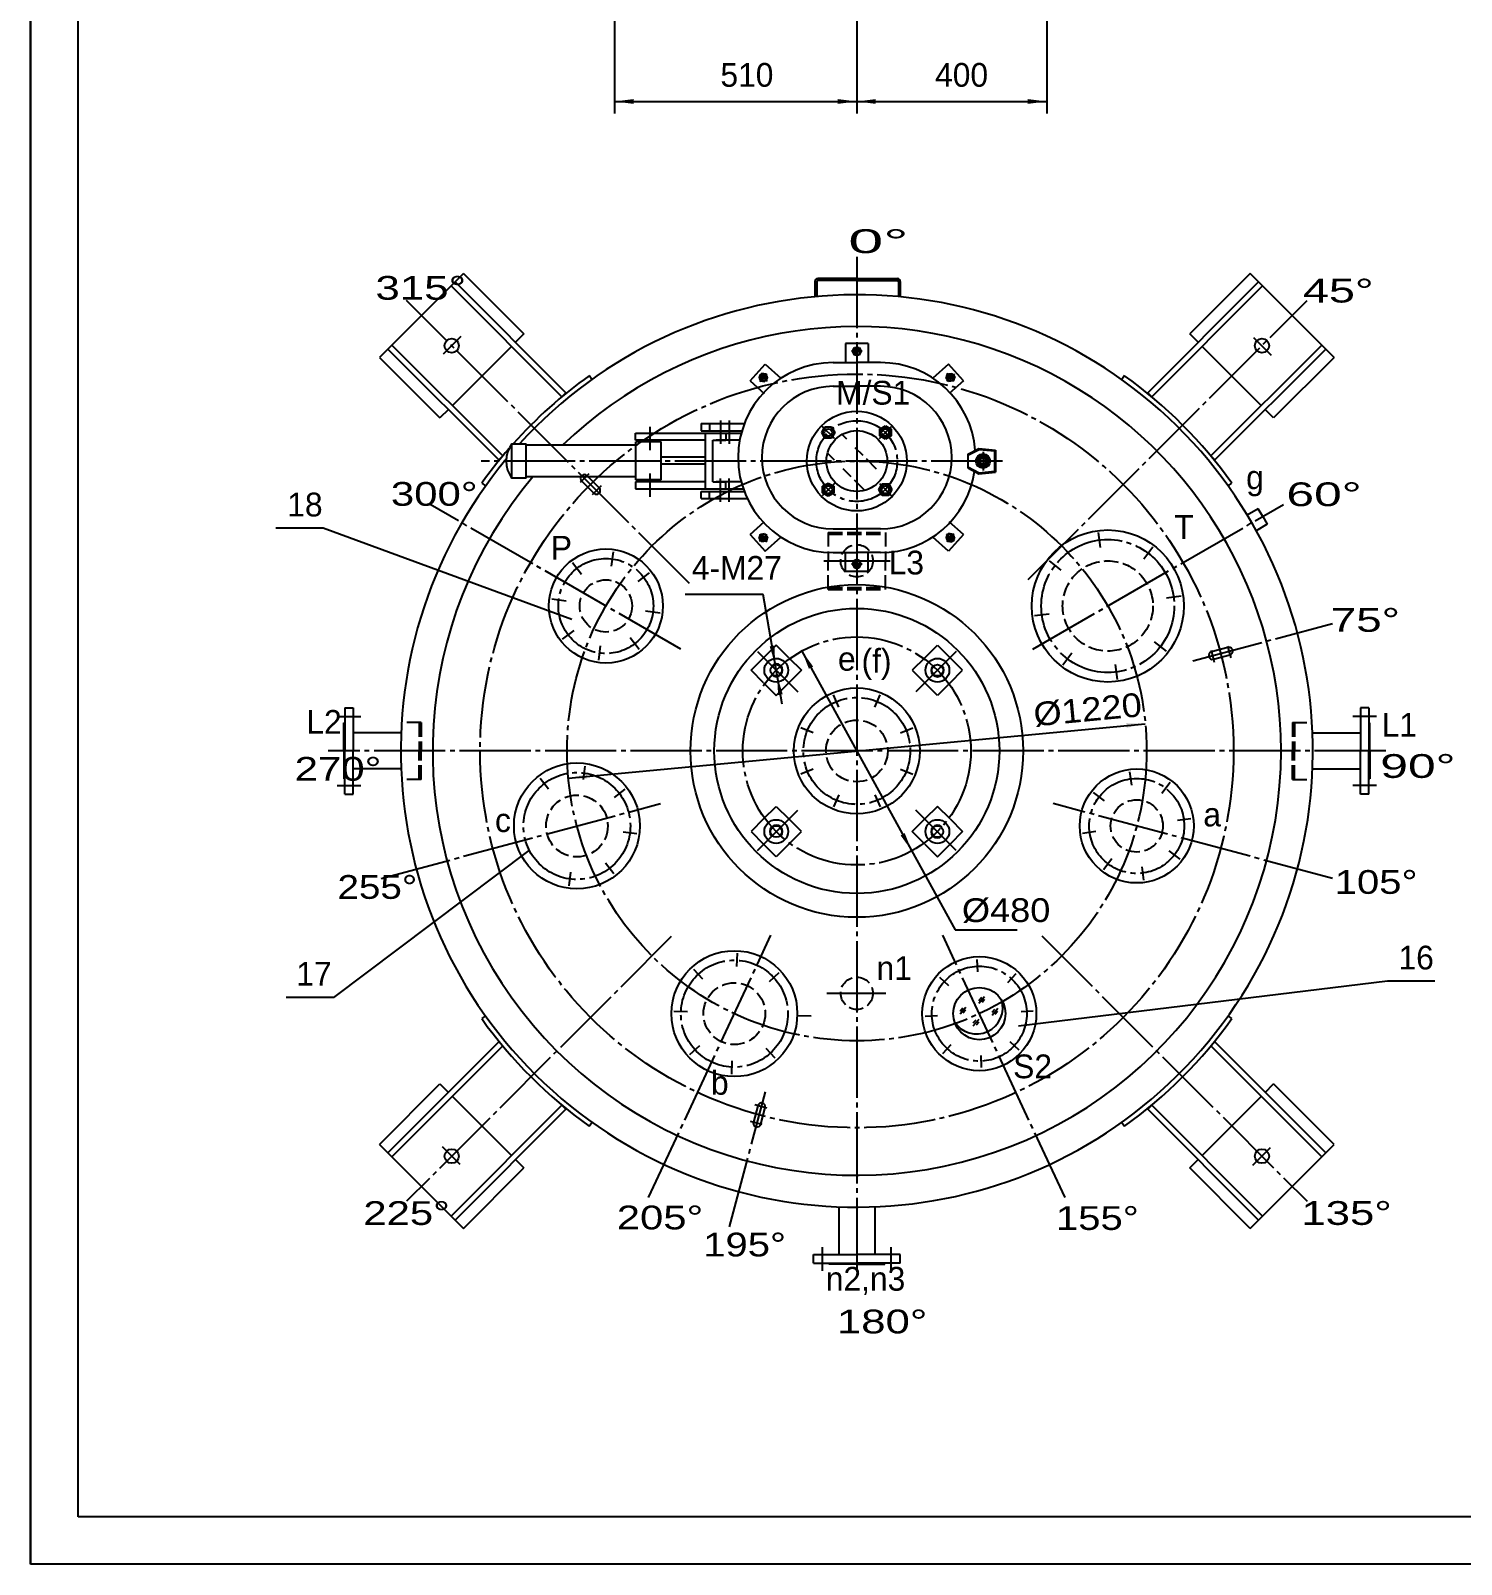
# Model space of a CAD drawing. Extents: x -917 to 561, y -220 to 621.
# Drawn here: x -32.8 to 268.4, y -220.2 to 102.6 of the extents above; entities that cross this region are included whole.
import ezdxf

# ---------------------------------------------------------------- set-up
doc = ezdxf.new("R2010")
doc.units = 0
doc.linetypes.add('DASHDOT', pattern=[18, 15, -1, 1, -1])
doc.linetypes.add('DASHED', pattern=[4, 3, -1])
doc.layers.get('0').update_dxf_attribs({"linetype": 'CONTINUOUS'})
for name, color, linetype in [('1', 7, 'CONTINUOUS'), ('2', 94, 'DASHDOT'), ('3', 2, 'DASHED'), ('4', 1, 'CONTINUOUS'), ('5', 214, 'CONTINUOUS'), ('70', 8, 'CONTINUOUS'), ('85', 7, 'CONTINUOUS')]:
    doc.layers.add(name, color=color, linetype=linetype)
doc.styles.get("Standard").update_dxf_attribs({"font": 'isocp.shx', "width": 0.707, "bigfont": 'hztxt.shx'})
doc.styles.add('STYLE1', font='cadt_en.shx', dxfattribs={"width": 0.799282, "bigfont": 'cadt_hz.shx'})
doc.styles.add('STYLE10', font='cadt_en.shx', dxfattribs={"width": 1.320397, "bigfont": 'cadt_hz.shx'})
doc.styles.add('STYLE11', font='cadt_en.shx', dxfattribs={"width": 1.565508, "bigfont": 'cadt_hz.shx'})
doc.styles.add('STYLE12', font='cadt_en.shx', dxfattribs={"width": 1.378259, "bigfont": 'cadt_hz.shx'})
doc.styles.add('STYLE13', font='cadt_en.shx', dxfattribs={"width": 1.259578, "bigfont": 'cadt_hz.shx'})
doc.styles.add('STYLE15', font='cadt_en.shx', dxfattribs={"width": 1.474113, "bigfont": 'cadt_hz.shx'})
doc.styles.add('STYLE16', font='cadt_en.shx', dxfattribs={"width": 1.380195, "bigfont": 'cadt_hz.shx'})
doc.styles.add('STYLE17', font='cadt_en.shx', dxfattribs={"width": 1.316448, "bigfont": 'cadt_hz.shx'})
doc.styles.add('STYLE18', font='cadt_en.shx', dxfattribs={"width": 1.37398, "bigfont": 'cadt_hz.shx'})
doc.styles.add('STYLE2', font='cadt_en.shx', dxfattribs={"width": 1.320397, "bigfont": 'cadt_hz.shx'})
doc.styles.add('STYLE3', font='cadt_en.shx', dxfattribs={"width": 1.316448, "bigfont": 'cadt_hz.shx'})
doc.styles.add('STYLE31', font='cadt_en.shx', dxfattribs={"width": 1.138325, "bigfont": 'cadt_hz.shx'})
doc.styles.add('STYLE32', font='cadt_en.shx', dxfattribs={"width": 1.137986, "bigfont": 'cadt_hz.shx'})
doc.styles.add('STYLE4', font='cadt_en.shx', dxfattribs={"width": 1.213584, "bigfont": 'cadt_hz.shx'})
doc.styles.add('STYLE5', font='cadt_en.shx', dxfattribs={"width": 1.261579, "bigfont": 'cadt_hz.shx'})
doc.styles.add('STYLE6', font='cadt_en.shx', dxfattribs={"width": 1.565508, "bigfont": 'cadt_hz.shx'})
doc.styles.add('STYLE7', font='cadt_en.shx', dxfattribs={"width": 1.439846, "bigfont": 'cadt_hz.shx'})
doc.styles.add('STYLE8', font='cadt_en.shx', dxfattribs={"width": 1.981314, "bigfont": 'cadt_hz.shx'})
doc.styles.add('STYLE9', font='cadt_en.shx', dxfattribs={"width": 1.261579, "bigfont": 'cadt_hz.shx'})
doc.dimstyles.get("Standard").update_dxf_attribs({"dimtxt": 3.5, "dimasz": 4, "dimexe": 2, "dimexo": 0, "dimgap": 1, "dimtad": 1, "dimtoh": 1, "dimdec": 4, "dimzin": 0, "dimtxsty": 'STANDARD', "dimcen": 0, "dimazin": 3, "dimtfac": 1, "dimtdec": 4, "dimtmove": 0, "dimatfit": 3, "dimtolj": 1, "dimtzin": 0})

# ---------------------------------------------------------------- blocks, each defined once
blk = doc.blocks.new('*D91')
for p, q in [((141.15, 108.48), (141.15, 85.16)), ((181.15, 109.34), (181.15, 85.16)), ((141.15, 87.66), (181.15, 87.66))]:
    blk.add_line(p, q)
for points in [[(141.15, 87.66), (145.15, 88.16), (145.15, 87.16)], [(181.15, 87.66), (177.15, 87.16), (177.15, 88.16)]]:
    blk.add_solid(points)
at = {"style": 'STYLE1'}
blk.add_text('400', height=5, dxfattribs=at).set_placement((157.63, 90.76))
blk = doc.blocks.new('*D92')
for p, q in [((90.15, 107.62), (90.15, 85.16)), ((141.15, 108.48), (141.15, 85.16)), ((90.15, 87.66), (141.15, 87.66))]:
    blk.add_line(p, q)
for points in [[(90.15, 87.66), (94.15, 88.16), (94.15, 87.16)], [(141.15, 87.66), (137.15, 87.16), (137.15, 88.16)]]:
    blk.add_solid(points)
at = {"style": 'STYLE1'}
blk.add_text('510', height=5, dxfattribs=at).set_placement((112.44, 90.76))
blk = doc.blocks.new('*D97')
blk.add_line((80.42, -54.74), (201.88, -43.27))
for points in [[(201.88, -43.27), (197.95, -44.14), (197.85, -43.15)], [(80.42, -54.74), (84.36, -53.87), (84.45, -54.86)]]:
    blk.add_solid(points)
at = {"insert": (178.61, -44.03), "char_height": 5, "attachment_point": 7, "rotation": 5.3949, "style": 'STYLE31'}
blk.add_mtext('%%c1220', dxfattribs=at)
blk = doc.blocks.new('*D98')
for p, q in [((129.58, -27.98), (161.85, -86.62)), ((161.85, -86.62), (174.89, -86.62))]:
    blk.add_line(p, q)
for points in [[(129.58, -27.98), (131.95, -31.24), (131.07, -31.72)], [(152.72, -70.03), (150.36, -66.77), (151.23, -66.29)]]:
    blk.add_solid(points)
at = {"insert": (163.28, -85.2), "char_height": 5, "attachment_point": 7, "style": 'STYLE32'}
blk.add_mtext('%%c480', dxfattribs=at)
blk = doc.blocks.new('*D99')
for p, q in [((121.45, -16.08), (104.98, -16.08)), ((125.4, -39.13), (121.45, -16.08))]:
    blk.add_line(p, q)
for points in [[(123.98, -30.85), (122.81, -26.99), (123.8, -26.83)], [(124.39, -33.22), (125.55, -37.08), (124.57, -37.24)]]:
    blk.add_solid(points)
at = {"style": 'STYLE1'}
blk.add_text('4-M27', height=5, dxfattribs=at).set_placement((106.41, -12.99))
blk = doc.blocks.new('*U110')
at = {"layer": '2'}
blk.add_line((54.14, 34.53), (57.84, 38.24), dxfattribs=at)
at = {"layer": '70'}
for p, q in [((58.35, 51.47), (40.67, 33.8)), ((79.07, 25.52), (55.73, 48.86)), ((79.92, 26.37), (56.58, 49.71, 1)), ((58.35, 51.47), (71.08, 38.75)), ((71.08, 38.75), (69.31, 36.98)), ((65.78, 12.23), (42.44, 35.56)), ((43.29, 36.41), (66.62, 13.08)), ((68.46, 36.13), (56.02, 23.69)), ((40.67, 33.8), (53.4, 21.07)), ((85.4, 29.14), (84.83, 29.97)), ((79.07, 25.52), (79.92, 26.37)), ((55.17, 22.84), (53.4, 21.07)), ((66.62, 13.08), (65.78, 12.23)), ((62.18, 7.32), (63, 6.75))]:
    blk.add_line(p, q, dxfattribs=at)
blk.add_circle((55.88, 36.27), 1.5, dxfattribs=at)
for start, end in [(125.4974, 138.2147), (139.0345, 144.5026)]:
    blk.add_arc((141.15, -49.01), 97, start, end, dxfattribs=at)
blk = doc.blocks.new('*U111')
at = {"layer": '2'}
blk.add_line((57.62, -136.02), (53.91, -132.32), dxfattribs=at)
at = {"layer": '70'}
for p, q in [((63, -104.76), (62.18, -105.33)), ((65.78, -110.24), (42.44, -133.58, 1)), ((66.62, -111.09), (43.29, -134.42)), ((66.62, -111.09), (65.78, -110.24)), ((40.67, -131.81), (53.4, -119.08)), ((53.4, -119.08), (55.17, -120.85)), ((56.02, -121.7), (68.46, -134.14)), ((55.73, -146.87), (79.07, -123.53)), ((79.92, -124.38), (56.58, -147.72)), ((79.07, -123.53), (79.92, -124.38)), ((84.83, -127.98), (85.4, -127.16)), ((40.67, -131.81), (58.35, -149.49)), ((69.31, -134.99), (71.08, -136.76)), ((58.35, -149.49), (71.08, -136.76))]:
    blk.add_line(p, q, dxfattribs=at)
blk.add_circle((55.88, -134.28), 1.5, dxfattribs=at)
blk.add_arc((141.15, -49.01), 97, 215.4974, 234.5026, dxfattribs=at)
blk = doc.blocks.new('*U112')
at = {"layer": '2'}
blk.add_line((228.17, -132.54), (224.46, -136.25), dxfattribs=at)
at = {"layer": '70'}
for p, q in [((220.12, -105.33), (219.3, -104.76)), ((215.68, -111.09), (216.53, -110.24)), ((239.02, -134.42), (215.68, -111.09)), ((216.53, -110.24), (239.87, -133.58)), ((227.14, -120.85), (228.9, -119.08)), ((241.63, -131.81), (228.9, -119.08)), ((213.84, -134.14), (226.29, -121.7)), ((203.24, -123.53), (202.39, -124.38)), ((202.39, -124.38), (225.72, -147.72, 1)), ((203.24, -123.53), (226.57, -146.87)), ((196.91, -127.16), (197.48, -127.98)), ((223.96, -149.49), (241.63, -131.81)), ((211.23, -136.76), (213, -134.99)), ((223.96, -149.49), (211.23, -136.76))]:
    blk.add_line(p, q, dxfattribs=at)
blk.add_circle((226.43, -134.28), 1.5, dxfattribs=at)
blk.add_arc((141.15, -49.01), 97, 305.4974, 324.5026, dxfattribs=at)
blk = doc.blocks.new('*U113')
at = {"layer": '2'}
blk.add_line((224.69, 38.01), (228.4, 34.31), dxfattribs=at)
at = {"layer": '70'}
for p, q in [((202.39, 26.37), (225.72, 49.71)), ((226.57, 48.86), (203.24, 25.52)), ((223.96, 51.47), (211.23, 38.75)), ((241.63, 33.8), (223.96, 51.47)), ((213, 36.98), (211.23, 38.75)), ((226.29, 23.69), (213.84, 36.13)), ((215.68, 13.08), (239.02, 36.41)), ((216.53, 12.23), (239.87, 35.56, 1)), ((241.63, 33.8), (228.9, 21.07)), ((197.48, 29.97), (196.91, 29.14)), ((203.24, 25.52), (202.39, 26.37)), ((228.9, 21.07), (227.14, 22.84)), ((215.68, 13.08), (216.53, 12.23)), ((219.3, 6.75), (220.12, 7.32))]:
    blk.add_line(p, q, dxfattribs=at)
blk.add_circle((226.43, 36.27), 1.5, dxfattribs=at)
blk.add_arc((141.15, -49.01), 97, 35.4974, 54.5026, dxfattribs=at)
blk = doc.blocks.new('*U186')
at = {"layer": '2'}
for p, q in [((141.15, 36.92), (141.15, -12.62)), ((141.15, 36.21), (141.15, 34)), ((141.15, 35.95), (141.15, 34.25)), ((142.26, 35.1), (140.04, 35.1, 6.28)), ((140.3, 35.1), (142, 35.1)), ((120.63, 30.31), (122.29, 28.84)), ((120.73, 28.75), (122.2, 30.41, 6.28)), ((120.82, 30.14), (122.1, 29.02)), ((122.02, 30.22), (120.9, 28.94)), ((161.68, 30.31), (160.01, 28.84)), ((161.58, 28.75), (160.11, 30.41)), ((161.48, 30.14), (160.21, 29.02)), ((160.28, 30.22), (161.41, 28.94)), ((112.43, 20.56), (112.43, 15.65)), ((114.3, 20.55), (114.3, 15.64)), ((97.61, 19.21), (97.61, 14.3)), ((136.42, 16.73), (133.87, 19.28)), ((145.89, 16.73), (148.44, 19.28)), ((167.72, 13.96), (167.72, 10.03)), ((171.83, 11.99), (62.05, 11.99)), ((168.97, 11.99), (166.48, 11.99)), ((97.61, 9.36), (97.61, 4.45)), ((112.43, 3.43), (112.43, 8.34)), ((114.3, 3.44), (114.3, 8.35)), ((136.42, 7.26), (133.87, 4.71)), ((145.89, 7.26), (148.44, 4.71)), ((120.63, -4.88), (122.29, -3.41)), ((120.73, -3.31), (122.2, -4.97)), ((120.82, -4.7), (122.1, -3.58)), ((122.02, -4.78), (120.9, -3.51)), ((161.68, -4.88), (160.01, -3.41)), ((161.58, -3.31), (160.11, -4.97, 6.28)), ((161.48, -4.7), (160.21, -3.58)), ((160.28, -4.78), (161.41, -3.51)), ((142.26, -9.67), (140.04, -9.67)), ((140.3, -9.67), (142, -9.67)), ((141.15, -10.78), (141.15, -8.56)), ((141.15, -10.52), (141.15, -8.82))]:
    blk.add_line(p, q, dxfattribs=at)
blk.add_circle((141.15, 11.99), 8.5, dxfattribs=at)
at = {"layer": '3'}
for p, q in [((139.02, 16.6), (138.04, 17.58)), ((136.48, 12.15), (134.97, 13.66)), ((145.31, 10.31), (140.82, 14.8, 1)), ((142.77, 5.86), (138.28, 10.35))]:
    blk.add_line(p, q, dxfattribs=at)
at = {"layer": '4'}
for centre, radius, start, end in [((141.15, 35.1), 0.5, 342, 612), ((121.46, 29.58), 0.5, 336.5127, 606.5127), ((160.85, 29.58), 0.5, 293.4873, 563.4873), ((147.16, 18), 0.8, 252, 522), ((167.72, 11.99), 0.8, 342, 612), ((135.14, 5.98), 0.8, 72, 342), ((147.16, 5.98), 0.8, 162, 432), ((121.46, -4.14), 0.5, 113.4873, 383.4873), ((160.85, -4.14), 0.5, 156.5127, 426.5127), ((141.15, -9.67), 0.5, 108, 378)]:
    blk.add_arc(centre, radius, start, end, dxfattribs=at)
at = {"layer": '85'}
for p, q in [((138.79, 36.7), (138.79, 32.72)), ((143.51, 36.7), (138.79, 36.7)), ((140.23, 35.1), (140.69, 35.9)), ((140.69, 35.9), (141.61, 35.9)), ((141.61, 35.9), (142.08, 35.1)), ((143.51, 36.7), (143.51, 32.72)), ((118.7, 28.86), (121.83, 32.4)), ((121.83, 32.4), (125.18, 29.44)), ((136.15, 32.72), (141.15, 32.72)), ((140.69, 34.3), (140.23, 35.1)), ((141.61, 34.3), (140.69, 34.3)), ((146.15, 32.72), (141.15, 32.72)), ((142.08, 35.1), (141.61, 34.3)), ((160.47, 32.4), (157.13, 29.44)), ((163.6, 28.86), (160.47, 32.4)), ((121.17, 30.45), (120.56, 29.76)), ((120.56, 29.76), (120.85, 28.89)), ((122.07, 30.27), (121.17, 30.45)), ((121.75, 28.7), (122.37, 29.39)), ((122.37, 29.39), (122.07, 30.27)), ((159.94, 29.39), (160.23, 30.27)), ((160.55, 28.7), (159.94, 29.39)), ((160.23, 30.27), (161.14, 30.45)), ((161.14, 30.45), (161.75, 29.76)), ((161.75, 29.76), (161.46, 28.89, 6.28)), ((118.7, 28.86), (121.68, 26.23)), ((120.85, 28.89), (121.75, 28.7)), ((136.15, 27.72), (141.15, 27.72)), ((146.15, 27.72), (141.15, 27.72)), ((161.46, 28.89), (160.55, 28.7)), ((163.6, 28.86), (160.62, 26.23)), ((108.4, 19.87), (117.48, 19.87)), ((108.4, 19.87), (108.4, 18.38)), ((110.12, 19.87), (110.12, 18.38)), ((145.96, 18.7), (147.16, 19.39)), ((147.16, 19.39), (148.36, 18.7)), ((94.56, 17.86), (116.82, 17.86)), ((94.56, 16.36), (94.56, 17.86, 6.28)), ((109.31, 16.36), (94.56, 16.36)), ((108.4, 18.38), (116.97, 18.38)), ((109.31, 6.13), (109.31, 17.86)), ((109.81, 17.86), (113.55, 17.86)), ((110.81, 7.62), (110.81, 16.37, 6.28)), ((110.81, 16.37), (113.55, 16.37)), ((116.49, 16.36), (111.57, 16.36)), ((113.55, 17.86), (113.55, 16.37)), ((133.76, 18), (134.45, 19.2)), ((134.45, 16.8), (133.76, 18)), ((134.45, 19.2), (135.84, 19.2)), ((135.84, 16.8), (134.45, 16.8)), ((135.84, 19.2), (136.53, 18, 6.28)), ((136.53, 18), (135.84, 16.8)), ((145.96, 17.31), (145.96, 18.7)), ((147.16, 16.62), (145.96, 17.31)), ((148.36, 17.31), (147.16, 16.62, 6.28)), ((148.36, 18.7), (148.36, 17.31)), ((68.51, 8.36), (68.51, 15.63)), ((68.51, 15.63), (71.51, 15.63)), ((71.51, 8.36), (71.51, 15.63)), ((94.65, 15.33), (71.51, 15.33)), ((96.42, 16.01), (94.65, 16.01)), ((94.65, 8.05), (94.65, 16.01)), ((99.97, 16.02), (96.42, 16.01)), ((99.97, 8.49), (99.97, 16.02)), ((164.54, 13.45), (166.87, 14.65)), ((164.54, 13.22), (166.91, 14.45)), ((164.54, 13.45), (164.54, 10.54)), ((166.34, 11.99), (167.03, 13.19)), ((166.87, 14.65), (170.35, 14.32)), ((166.91, 14.45), (170.15, 14.14)), ((167.03, 13.19), (168.42, 13.19)), ((168.42, 13.19), (169.11, 11.99)), ((170.15, 14.14), (170.15, 9.85)), ((170.35, 14.32), (170.35, 9.67)), ((109.31, 12.82), (99.97, 12.82)), ((109.31, 11.35), (99.97, 11.35)), ((164.54, 10.76), (166.91, 9.54)), ((164.54, 10.54), (166.87, 9.34)), ((167.03, 10.79), (166.34, 11.99)), ((166.91, 9.54), (170.15, 9.85)), ((168.42, 10.79), (167.03, 10.79)), ((169.11, 11.99), (168.42, 10.79)), ((170.35, 9.67), (170.35, 11.99)), ((71.51, 8.36), (68.51, 8.36)), ((94.65, 8.66), (71.51, 8.66)), ((109.31, 7.63), (94.56, 7.63)), ((94.56, 7.63), (94.56, 6.13)), ((99.97, 8.05), (94.65, 8.05)), ((99.97, 8.05), (99.97, 8.49)), ((110.81, 7.62), (113.55, 7.62)), ((116.81, 7.63), (111.57, 7.63)), ((113.55, 6.13), (113.55, 7.62)), ((133.94, 6.68), (135.14, 7.37, 6.28)), ((133.94, 5.29), (133.94, 6.68)), ((135.14, 7.37), (136.34, 6.68)), ((136.34, 6.68), (136.34, 5.29)), ((145.78, 5.98), (146.47, 7.18)), ((146.47, 7.18), (147.86, 7.18)), ((147.86, 7.18), (148.55, 5.98)), ((166.87, 9.34), (170.35, 9.67)), ((94.56, 6.13), (117.27, 6.13)), ((108.4, 4.12), (108.4, 5.61)), ((108.4, 5.61), (117.46, 5.61)), ((108.4, 4.12), (118.1, 4.12)), ((109.81, 6.13), (113.55, 6.13)), ((110.12, 4.12), (110.12, 5.61)), ((135.14, 4.6), (133.94, 5.29)), ((136.34, 5.29), (135.14, 4.6)), ((146.47, 4.78), (145.78, 5.98, 6.28)), ((147.86, 4.78), (146.47, 4.78)), ((148.55, 5.98), (147.86, 4.78)), ((118.7, -3.43), (121.68, -0.79)), ((136.15, -2.28), (141.15, -2.28)), ((146.15, -2.28), (141.15, -2.28)), ((163.6, -3.43), (160.62, -0.79)), ((118.7, -3.43), (121.83, -6.96)), ((120.56, -4.33), (120.85, -3.45, 6.28)), ((121.17, -5.02), (120.56, -4.33)), ((120.85, -3.45), (121.75, -3.27)), ((122.07, -4.83), (121.17, -5.02)), ((121.75, -3.27), (122.37, -3.96)), ((121.83, -6.96), (125.18, -4)), ((122.37, -3.96), (122.07, -4.83)), ((160.47, -6.96), (157.13, -4)), ((160.55, -3.27), (159.94, -3.96)), ((159.94, -3.96), (160.23, -4.83)), ((160.23, -4.83), (161.14, -5.02)), ((163.6, -3.43), (160.47, -6.96)), ((161.46, -3.45), (160.55, -3.27)), ((161.14, -5.02), (161.75, -4.33)), ((161.75, -4.33), (161.46, -3.45)), ((136.15, -7.28), (141.15, -7.28)), ((138.79, -11.26), (138.79, -7.28)), ((140.69, -8.87), (140.23, -9.67)), ((140.23, -9.67), (140.69, -10.47)), ((141.61, -8.87), (140.69, -8.87)), ((146.15, -7.28), (141.15, -7.28, 6.28)), ((142.08, -9.67), (141.61, -8.87)), ((141.61, -10.47), (142.08, -9.67, 6.28)), ((143.51, -11.26), (143.51, -7.28)), ((143.51, -11.26), (138.79, -11.26)), ((140.69, -10.47), (141.61, -10.47))]:
    blk.add_line(p, q, dxfattribs=at)
for centre, radius in [((141.15, 35.1), 0.8), ((141.15, 35.1), 0.375), ((121.46, 29.58), 0.8), ((121.46, 29.58), 0.375), ((160.85, 29.58), 0.8), ((160.85, 29.58), 0.375), ((141.15, 11.99), 10.5), ((135.14, 18), 1.2), ((135.14, 18), 0.8), ((141.15, 11.99), 6.4), ((147.16, 18), 1.2), ((147.16, 18), 0.8), ((167.72, 11.99), 1.5), ((167.72, 11.99), 1.2), ((167.72, 11.99), 0.875), ((167.72, 11.99), 0.65), ((135.14, 5.98), 1.2), ((135.14, 5.98), 0.8), ((147.16, 5.98), 1.2), ((147.16, 5.98), 0.8), ((121.46, -4.14), 0.8), ((121.46, -4.14), 0.375), ((160.85, -4.14), 0.8), ((160.85, -4.14), 0.375), ((141.15, -9.67), 0.8), ((141.15, -9.67), 0.375)]:
    blk.add_circle(centre, radius, dxfattribs=at)
for centre, radius, start, end in [((136.15, 12.72), 20, 90, 270), ((146.15, 12.72), 20, 4.399, 90), ((136.15, 12.72), 15, 90, 270), ((146.15, 12.72), 15, 270, 450), ((73.58, 11.99), 6.23, 144.3252, 215.6748), ((146.15, 12.72), 20, 270, 351.6542)]:
    blk.add_arc(centre, radius, start, end, dxfattribs=at)

msp = doc.modelspace()

# ---------------------------------------------------------------- linework, layer by layer
for p, q in [((-32.77011, -220.16859), (-32.77011, 620.83141)), ((-32.77011, 620.83141), (-32.77011, -220.16859, 1)), ((81.125, -21.36448), (28.81591, -2.14253, 1)), ((31.0438, -100.88729), (72.13937, -69.97238)), ((175.16908, -106.84157), (252.85793, -97.35595, 1)), ((162.87256, -104.33551), (164.08251, -102.91274)), ((162.87266, -103.74967), (163.47456, -103.06451, 1)), ((166.83356, -102.08151), (168.04351, -100.65874)), ((166.83366, -101.49567), (167.43556, -100.81051)), ((167.50381, -101.89806), (168.03885, -101.24532)), ((169.62956, -104.58451), (170.83951, -103.16174)), ((163.54281, -104.15206), (164.07785, -103.49932)), ((165.66856, -106.83851), (166.87851, -105.41574)), ((165.66866, -106.25267), (166.27056, -105.56751)), ((166.33881, -106.65506), (166.87385, -106.00232)), ((169.62966, -103.99867), (170.23156, -103.31351)), ((170.29981, -104.40106), (170.83485, -103.74832)), ((551.22989, -210.16859), (-22.77011, -210.16859)), ((561.22989, -220.16859), (-32.77011, -220.16859))]:
    msp.add_line(p, q)
for centre, start, end in [((124.18244, -32.03492), 226.6116563, 495), ((158.12356, -32.03492), 136.6116563, 405), ((124.18244, -65.97604), 316.6116563, 585), ((158.12356, -65.97604), 46.6116563, 315)]:
    msp.add_arc(centre, 1.35, start, end)
at = {"layer": '1'}
for p, q in [((-22.77011, -210.16859), (-22.77011, 595.83141)), ((132.31, 49.80074), (132.31, 46.58637)), ((132.7099, 49.80089), (132.7099, 46.62252)), ((141.31, 50.00084), (132.90985, 50.00084)), ((141.31, 50.40074), (132.91, 50.40074)), ((141.31, 50.40074), (149.71, 50.40074, 6.28319)), ((141.31, 50.00084), (149.71015, 50.00084, 6.28319)), ((149.9101, 49.80089), (149.9101, 46.59427)), ((150.31, 49.80074), (150.31, 46.5568)), ((83.24131, 7.77555), (85.78689, 5.22996)), ((86.91756, 6.36063), (84.3707, 8.90748)), ((225.65197, 1.97107), (223.32645, 0.62842)), ((226.60072, 0.32778), (225.65197, 1.97107)), ((226.60072, 0.32778), (227.54947, -1.3155)), ((28.81591, -2.14253), (18.81591, -2.14253)), ((227.54947, -1.3155), (225.22395, -2.65814, 6.28319)), ((124.18244, -26.73162), (121.53079, -29.38327)), ((126.83409, -29.38327), (124.18244, -26.73162)), ((155.47191, -29.38327), (158.12356, -26.73162)), ((158.12356, -26.73162), (160.77521, -29.38327)), ((219.28266, -27.243), (215.80533, -28.17475, 6.28319)), ((216.21918, -29.71926), (219.69824, -28.78705)), ((118.87914, -32.03492), (121.53079, -29.38327)), ((121.53079, -34.68657), (118.87914, -32.03492)), ((126.83409, -29.38327), (129.48574, -32.03492)), ((129.48574, -32.03492), (126.83409, -34.68657)), ((155.47191, -29.38327), (152.82026, -32.03492)), ((152.82026, -32.03492), (155.47191, -34.68657)), ((163.42686, -32.03492), (160.77521, -29.38327)), ((160.77521, -34.68657), (163.42686, -32.03492)), ((121.53079, -34.68657), (124.18244, -37.33822)), ((124.18244, -37.33822), (126.83409, -34.68657)), ((158.12356, -37.33822), (155.47191, -34.68657)), ((160.77521, -34.68657), (158.12356, -37.33822)), ((33.3525, -39.90648), (35.1525, -39.90648)), ((33.3525, -39.90648), (33.3525, -49.00548)), ((35.1525, -39.90648), (35.1525, -49.00548)), ((248.9535, -39.90648), (247.1535, -39.90648)), ((247.1535, -39.90648), (247.1535, -49.00548)), ((248.9535, -39.90648), (248.9535, -49.00548)), ((33.153, -43.10598), (33.3525, -43.10598)), ((33.153, -49.00548), (33.153, -43.10598)), ((249.153, -43.10598), (248.9535, -43.10598)), ((249.153, -49.00548), (249.153, -43.10598)), ((45.22822, -45.20598), (35.1525, -45.20598)), ((237.07778, -45.20598), (247.1535, -45.20598)), ((33.153, -49.00548), (33.153, -54.90498)), ((33.3525, -58.10448), (33.3525, -49.00548)), ((35.1525, -58.10448), (35.1525, -49.00548)), ((247.1535, -58.10448), (247.1535, -49.00548)), ((248.9535, -58.10448), (248.9535, -49.00548)), ((249.153, -49.00548), (249.153, -54.90498)), ((45.22822, -52.80498), (35.1525, -52.80498)), ((237.07778, -52.80498), (247.1535, -52.80498)), ((33.153, -54.90498), (33.3525, -54.90498)), ((249.153, -54.90498), (248.9535, -54.90498)), ((33.3525, -58.10448), (35.1525, -58.10448)), ((121.53079, -63.32439), (124.18244, -60.67274)), ((124.18244, -60.67274), (126.83409, -63.32439)), ((158.12356, -60.67274), (155.47191, -63.32439)), ((160.77521, -63.32439), (158.12356, -60.67274)), ((248.9535, -58.10448), (247.1535, -58.10448)), ((121.53079, -63.32439), (118.87914, -65.97604)), ((129.48574, -65.97604), (126.83409, -63.32439)), ((152.82026, -65.97604), (155.47191, -63.32439)), ((160.77521, -63.32439), (163.42686, -65.97604)), ((118.87914, -65.97604), (121.53079, -68.62769)), ((126.83409, -68.62769), (129.48574, -65.97604)), ((155.47191, -68.62769), (152.82026, -65.97604)), ((163.42686, -65.97604), (160.77521, -68.62769)), ((124.18244, -71.27934), (121.53079, -68.62769, 6.28319)), ((126.83409, -68.62769), (124.18244, -71.27934)), ((155.47191, -68.62769), (158.12356, -71.27934)), ((158.12356, -71.27934), (160.77521, -68.62769)), ((252.85793, -97.35595), (262.85793, -97.35595, 1)), ((31.0438, -100.88729), (21.0438, -100.88729)), ((120.32227, -123.65781), (119.39005, -127.13687, 6.28319)), ((120.93503, -127.54899), (121.86678, -124.07166, 6.28319)), ((137.3535, -144.93026), (137.3535, -155.00598)), ((144.9525, -144.93026), (144.9525, -155.00598)), ((132.054, -156.80598), (132.054, -155.00598)), ((132.054, -155.00598), (141.153, -155.00598)), ((132.054, -156.80598), (141.153, -156.80598)), ((135.2535, -157.00548), (135.2535, -156.80598)), ((141.153, -157.00548), (135.2535, -157.00548)), ((150.252, -155.00598), (141.153, -155.00598)), ((150.252, -156.80598), (141.153, -156.80598)), ((141.153, -157.00548), (147.0525, -157.00548)), ((147.0525, -157.00548), (147.0525, -156.80598)), ((150.252, -156.80598), (150.252, -155.00598))]:
    msp.add_line(p, q, dxfattribs=at)
for centre, radius in [((193.98055, -18.50548), 16), ((88.32545, -18.50548), 12), ((124.18244, -32.03492), 2.5), ((124.18244, -32.03492), 1.2), ((158.12356, -32.03492), 2.5), ((158.12356, -32.03492), 1.2), ((141.153, -49.00548), 13.25), ((82.23152, -64.79344), 13.25), ((200.07448, -64.79344), 12), ((124.18244, -65.97604), 2.5), ((158.12356, -65.97604), 2.5), ((124.18244, -65.97604), 1.2), ((158.12356, -65.97604), 1.2), ((115.37329, -104.29026), 13.25), ((166.93271, -104.29026), 12), ((166.93271, -104.29026), 5.5)]:
    msp.add_circle(centre, radius, dxfattribs=at)
for centre, radius, start, end in [((132.91, 49.80074), 0.6, 90, 180), ((132.90985, 49.80089), 0.19995, 90, 180), ((149.71, 49.80074), 0.6, 0, 90), ((149.71015, 49.80089), 0.19995, 0, 90), ((141.153, -49.00548), 96, 140.2394447, 497.6790924), ((141.153, -49.00548), 89.3, 0, 133.9090689), ((141.153, -49.00548), 89.3, 139.7786133, 360), ((83.80219, 8.33896), 0.795, 135, 225), ((83.80855, 8.34533), 0.795, 45, 135), ((86.35031, 5.79084), 0.795, 225, 315), ((86.35667, 5.79721), 0.795, 315, 405), ((141.153, -49.00548), 35, 0, 360), ((141.153, -49.00548), 30, 0, 360), ((216.00935, -28.94312), 0.795, 105, 195), ((219.49015, -28.01045), 0.795, 15, 105), ((219.49248, -28.01914), 0.795, 285, 375), ((216.01168, -28.95182), 0.795, 195, 285), ((166.36231, -103.06701), 5.5, 212.047944, 377.952056), ((121.09064, -123.86184), 0.795, 75, 165), ((121.09933, -123.86417), 0.795, 345, 435), ((120.15796, -127.34263), 0.795, 165, 255), ((120.16666, -127.34496), 0.795, 255, 345)]:
    msp.add_arc(centre, radius, start, end, dxfattribs=at)
at = {"layer": '2'}
for p, q in [((141.153, 54.98589), (141.153, -159.48869)), ((105.8963, -13.74878), (46.3757, 45.77182)), ((177.22021, -12.93827), (235.9303, 45.77182)), ((83.01311, 7.54735), (84.83899, 9.37323)), ((85.53695, 4.98002), (87.38676, 6.82983)), ((104.09003, -27.60716), (51.35136, 2.84152)), ((178.21597, -27.60716), (230.95464, 2.84152)), ((191.94773, -3.0647), (192.35667, -6.17089)), ((203.46141, -6.14978), (201.55417, -8.63535)), ((81.32662, -9.38443), (83.18994, -11.81276)), ((89.82609, -7.10701), (89.42657, -10.14166)), ((134.18219, -9.00548), (148.19405, -9.00548)), ((181.62485, -9.02462), (184.11042, -10.93186)), ((97.4465, -11.50665), (95.01817, -13.36997)), ((76.92698, -17.00484), (79.96163, -17.40436)), ((209.42133, -16.47266), (206.31514, -16.8816)), ((99.72393, -20.00612), (96.68927, -19.6066)), ((178.53977, -20.5383), (181.64596, -20.12936)), ((211.89186, -30.05106), (241.31371, -22.1675)), ((79.2044, -25.50431), (81.63273, -23.64099)), ((95.32428, -27.62653), (93.46096, -25.19821)), ((86.82481, -29.90396), (87.22433, -26.8693, 6.28319)), ((120.21171, -28.06419), (128.71972, -36.5722)), ((162.09429, -28.06419), (153.58628, -36.5722)), ((184.49969, -30.86118), (186.40693, -28.37561)), ((206.33625, -27.98634), (203.85068, -26.0791)), ((215.71384, -27.83332), (216.39092, -30.36021)), ((219.19913, -26.93127), (219.86745, -29.42547)), ((196.01337, -33.94626), (195.60443, -30.84007)), ((137.33414, -39.78593), (136.27168, -37.22094)), ((144.97186, -39.78593), (146.03432, -37.22094)), ((31.76733, -41.75598), (36.74363, -41.75598)), ((250.53867, -41.75598), (245.56237, -41.75598)), ((131.93345, -45.18662), (129.36846, -44.12417)), ((150.37255, -45.18662), (152.93754, -44.12417)), ((252.52019, -49.00548), (29.88646, -49.00548)), ((74.49192, -54.70699), (76.24123, -56.98673)), ((83.89099, -52.18852), (83.51592, -55.03749)), ((131.93345, -52.82434), (129.36846, -53.8868)), ((150.37255, -52.82434), (152.93754, -53.8868)), ((198.57081, -53.37196), (198.94573, -56.21979)), ((31.76733, -56.25498), (36.74363, -56.25498)), ((92.31797, -57.05384), (90.03823, -58.80314)), ((190.93502, -57.78049), (193.21385, -59.5291)), ((207.08743, -55.65398), (205.33882, -57.93282)), ((250.53867, -56.25498), (245.56237, -56.25498)), ((40.99229, -75.84346), (99.81462, -60.08207)), ((137.33414, -58.22503), (136.27168, -60.79002)), ((144.97186, -58.22503), (146.03432, -60.79002)), ((241.31371, -75.84346), (182.49138, -60.08207)), ((120.21171, -69.94677), (128.71972, -61.43876)), ((162.09429, -69.94677), (153.58628, -61.43876)), ((211.49596, -63.28978), (208.64812, -63.6647)), ((94.83645, -66.45291), (91.98748, -66.07784)), ((188.653, -66.29711), (191.50083, -65.92219, 6.28319)), ((209.21393, -71.8064), (206.9351, -70.05779)), ((89.97113, -74.87989), (88.22182, -72.60015)), ((193.06152, -73.9329), (194.81013, -71.65407)), ((201.57814, -76.21492), (201.20322, -73.36709)), ((80.57205, -77.39837), (80.94713, -74.5494)), ((102.07733, -88.08115), (46.3757, -143.78279)), ((97.33002, -142.98416), (123.06636, -87.79241)), ((184.97598, -142.98416), (159.23964, -87.79241)), ((180.06794, -87.92042), (235.9303, -143.78279)), ((115.92835, -91.57726), (115.80543, -94.39247)), ((166.43666, -92.92875), (166.54857, -95.49187)), ((106.77633, -94.90832), (108.68007, -96.98589)), ((124.75522, -95.6933), (122.67765, -97.59704)), ((158.54815, -96.60722), (160.43968, -98.34049)), ((174.61575, -95.9057), (172.88248, -97.79722)), ((134.80831, -100.00548), (147.27616, -100.00548, 6.28319)), ((102.66029, -103.73519), (105.4755, -103.85811)), ((131.5507, -104.84532), (128.73549, -104.7224)), ((155.57121, -104.78631), (158.13433, -104.6744)), ((178.29422, -103.7942), (175.7311, -103.90611)), ((105.99135, -112.88721), (108.06892, -110.98347)), ((123.97024, -113.67219), (122.0665, -111.59462)), ((159.24968, -112.67482), (160.98295, -110.78329)), ((175.31727, -111.97329), (173.42575, -110.24002)), ((114.81822, -117.00325), (114.94114, -114.18804)), ((167.42877, -115.65176), (167.31686, -113.08864)), ((114.31795, -149.16698), (121.93704, -120.73204)), ((122.20821, -124.16314), (119.68132, -123.48606, 6.28319)), ((121.24676, -127.63252), (118.75256, -126.9642)), ((133.9035, -158.39115), (133.9035, -153.41485)), ((148.4025, -158.39115), (148.4025, -153.41485))]:
    msp.add_line(p, q, dxfattribs=at)
for centre, radius in [((141.153, -49.00548), 79.3), ((141.153, -49.00548), 61), ((193.98055, -18.50548), 14), ((88.32545, -18.50548), 10), ((141.153, -49.00548), 24), ((141.153, -49.00548), 11.25), ((82.23152, -64.79344), 11.25), ((200.07448, -64.79344), 10), ((115.37329, -104.29026), 11.25), ((166.93271, -104.29026), 10)]:
    msp.add_circle(centre, radius, dxfattribs=at)
at = {"layer": '3'}
for p, q in [((135.153, -3.00548), (135.153, -9.00548)), ((135.153, -3.00548), (147.153, -3.00548, 1)), ((147.153, -3.00548), (147.153, -9.00548)), ((135.153, -3.40548), (147.153, -3.40548)), ((184.28651, -5.87197), (184.23245, -5.81791)), ((135.153, -15.00548), (135.153, -9.00548)), ((147.153, -15.00548), (147.153, -9.00548)), ((135.153, -14.60548), (147.153, -14.60548)), ((135.153, -15.00548), (147.153, -15.00548)), ((49.41206, -43.00548), (46.34266, -43.00548)), ((49.01216, -43.00548), (49.01216, -49.00548)), ((49.41206, -43.00548), (49.41206, -49.00548)), ((232.89394, -43.00548), (232.89394, -49.00548)), ((232.89394, -43.00548), (235.96334, -43.00548)), ((233.29384, -43.00548), (233.29384, -49.00548)), ((49.01216, -55.00548), (49.01216, -49.00548)), ((49.41206, -55.00548), (49.41206, -49.00548)), ((232.89394, -55.00548), (232.89394, -49.00548)), ((233.29384, -55.00548), (233.29384, -49.00548)), ((49.41206, -55.00548), (46.34266, -55.00548)), ((232.89394, -55.00548), (235.96334, -55.00548))]:
    msp.add_line(p, q, dxfattribs=at)
for centre, radius in [((141.15024, -8.99348), 3.39975), ((193.98055, -18.50548), 9.5), ((88.32545, -18.50548), 5.5), ((141.153, -49.00548), 6.5), ((82.23152, -64.79344), 6.5), ((200.07448, -64.79344), 5.5), ((141.153, -100.00548), 3.39975), ((115.37329, -104.29026), 6.5)]:
    msp.add_circle(centre, radius, dxfattribs=at)

# ---------------------------------------------------------------- block references
for name in ['*U110', '*U113', '*U186', '*U111', '*U112']:
    msp.add_blockref(name, (0, 0))

# ---------------------------------------------------------------- texts
at = {"style": 'STYLE1'}
for s, p in [('M/S1', (136.79557, 23.8732)), ('g', (223.11033, 6.0632)), ('18', (21.24991, 0.34213)), ('T', (207.96087, -4.38995)), ('P', (76.72508, -8.7428)), ('L3', (147.853, -11.86666)), ('e', (137.18109, -32.1213)), ('(f)', (142.14609, -32.5493)), ('L2', (25.26909, -45.3953)), ('L1', (251.64009, -45.9993)), ('a', (214.09514, -64.88491)), ('c', (64.98483, -66.07764)), ('16', (255.18031, -94.99056)), ('17', (23.15881, -98.40163)), ('n1', (145.297, -97.19581)), ('S2', (174.06709, -117.8813)), ('b', (110.44376, -121.34182)), ('n2,n3', (134.6185, -162.5874))]:
    msp.add_text(s, height=5, dxfattribs=at).set_placement(p)
at = {"char_height": 5, "attachment_point": 7}
for s, insert, style in [('315%%d', (39.8114, 45.8701), 'STYLE16'), ('45%%d', (235.04997, 45.28027), 'STYLE15'), ('75%%d', (240.93294, -24.00524), 'STYLE7'), ('105%%d', (241.74291, -79.14894), 'STYLE5'), ('255%%d', (31.83158, -80.20334), 'STYLE4'), ('225%%d', (37.26679, -148.82615), 'STYLE17'), ('205%%d', (90.61343, -149.7551), 'STYLE3'), ('155%%d', (183.06171, -149.87188), 'STYLE9'), ('135%%d', (234.7572, -148.81307), 'STYLE18'), ('195%%d', (108.81858, -155.45034), 'STYLE13')]:
    msp.add_mtext(s, dxfattribs=dict(at, insert=insert, style=style))
at = {"layer": '5', "char_height": 5, "attachment_point": 7}
for s, insert, style in [('0%%d', (139.35425, 55.68931), 'STYLE8'), ('300%%d', (43.05813, 2.51329), 'STYLE2'), ('60%%d', (231.59215, 2.43524), 'STYLE6'), ('270%%d', (22.80581, -55.34462), 'STYLE10'), ('90%%d', (251.35674, -54.75055), 'STYLE11'), ('180%%d', (136.94424, -171.64134), 'STYLE12')]:
    msp.add_mtext(s, dxfattribs=dict(at, insert=insert, style=style))

# ---------------------------------------------------------------- dimensions: what is measured, and where the dimension line sits
for base, p1, p2, text, picture, middle in [((141.153, 87.66236), (90.153, 107.6176), (141.153, 108.47999), '510', '*D92', (115.653, 87.66236)), ((181.153, 87.66236), (141.153, 108.47999), (181.153, 109.34237), '400', '*D91', (161.153, 87.66236))]:
    dim = msp.add_linear_dim(base=base, p1=p1, p2=p2, text=text, dimstyle='STANDARD')
    dim.commit()
    dim.dimension.update_dxf_attribs({"geometry": picture, "text_midpoint": middle})
for p1, p2, text, picture, middle in [((123.97956, -30.85219), (124.38532, -33.21764), '4-M27', '*D99', (113.21302, -16.08248)), ((152.72186, -70.03312), (129.58414, -27.97785), '%%c480', '*D98', (168.36786, -86.62448)), ((201.88279, -43.27029), (80.42321, -54.74067), '%%c1220', '*D97', (184.769, -44.88648))]:
    dim = msp.add_diameter_dim_2p(p1=p1, p2=p2, text=text, dimstyle='STANDARD')
    dim.commit()
    dim.dimension.update_dxf_attribs({"geometry": picture, "text_midpoint": middle})

doc.saveas('drawing.dxf')
